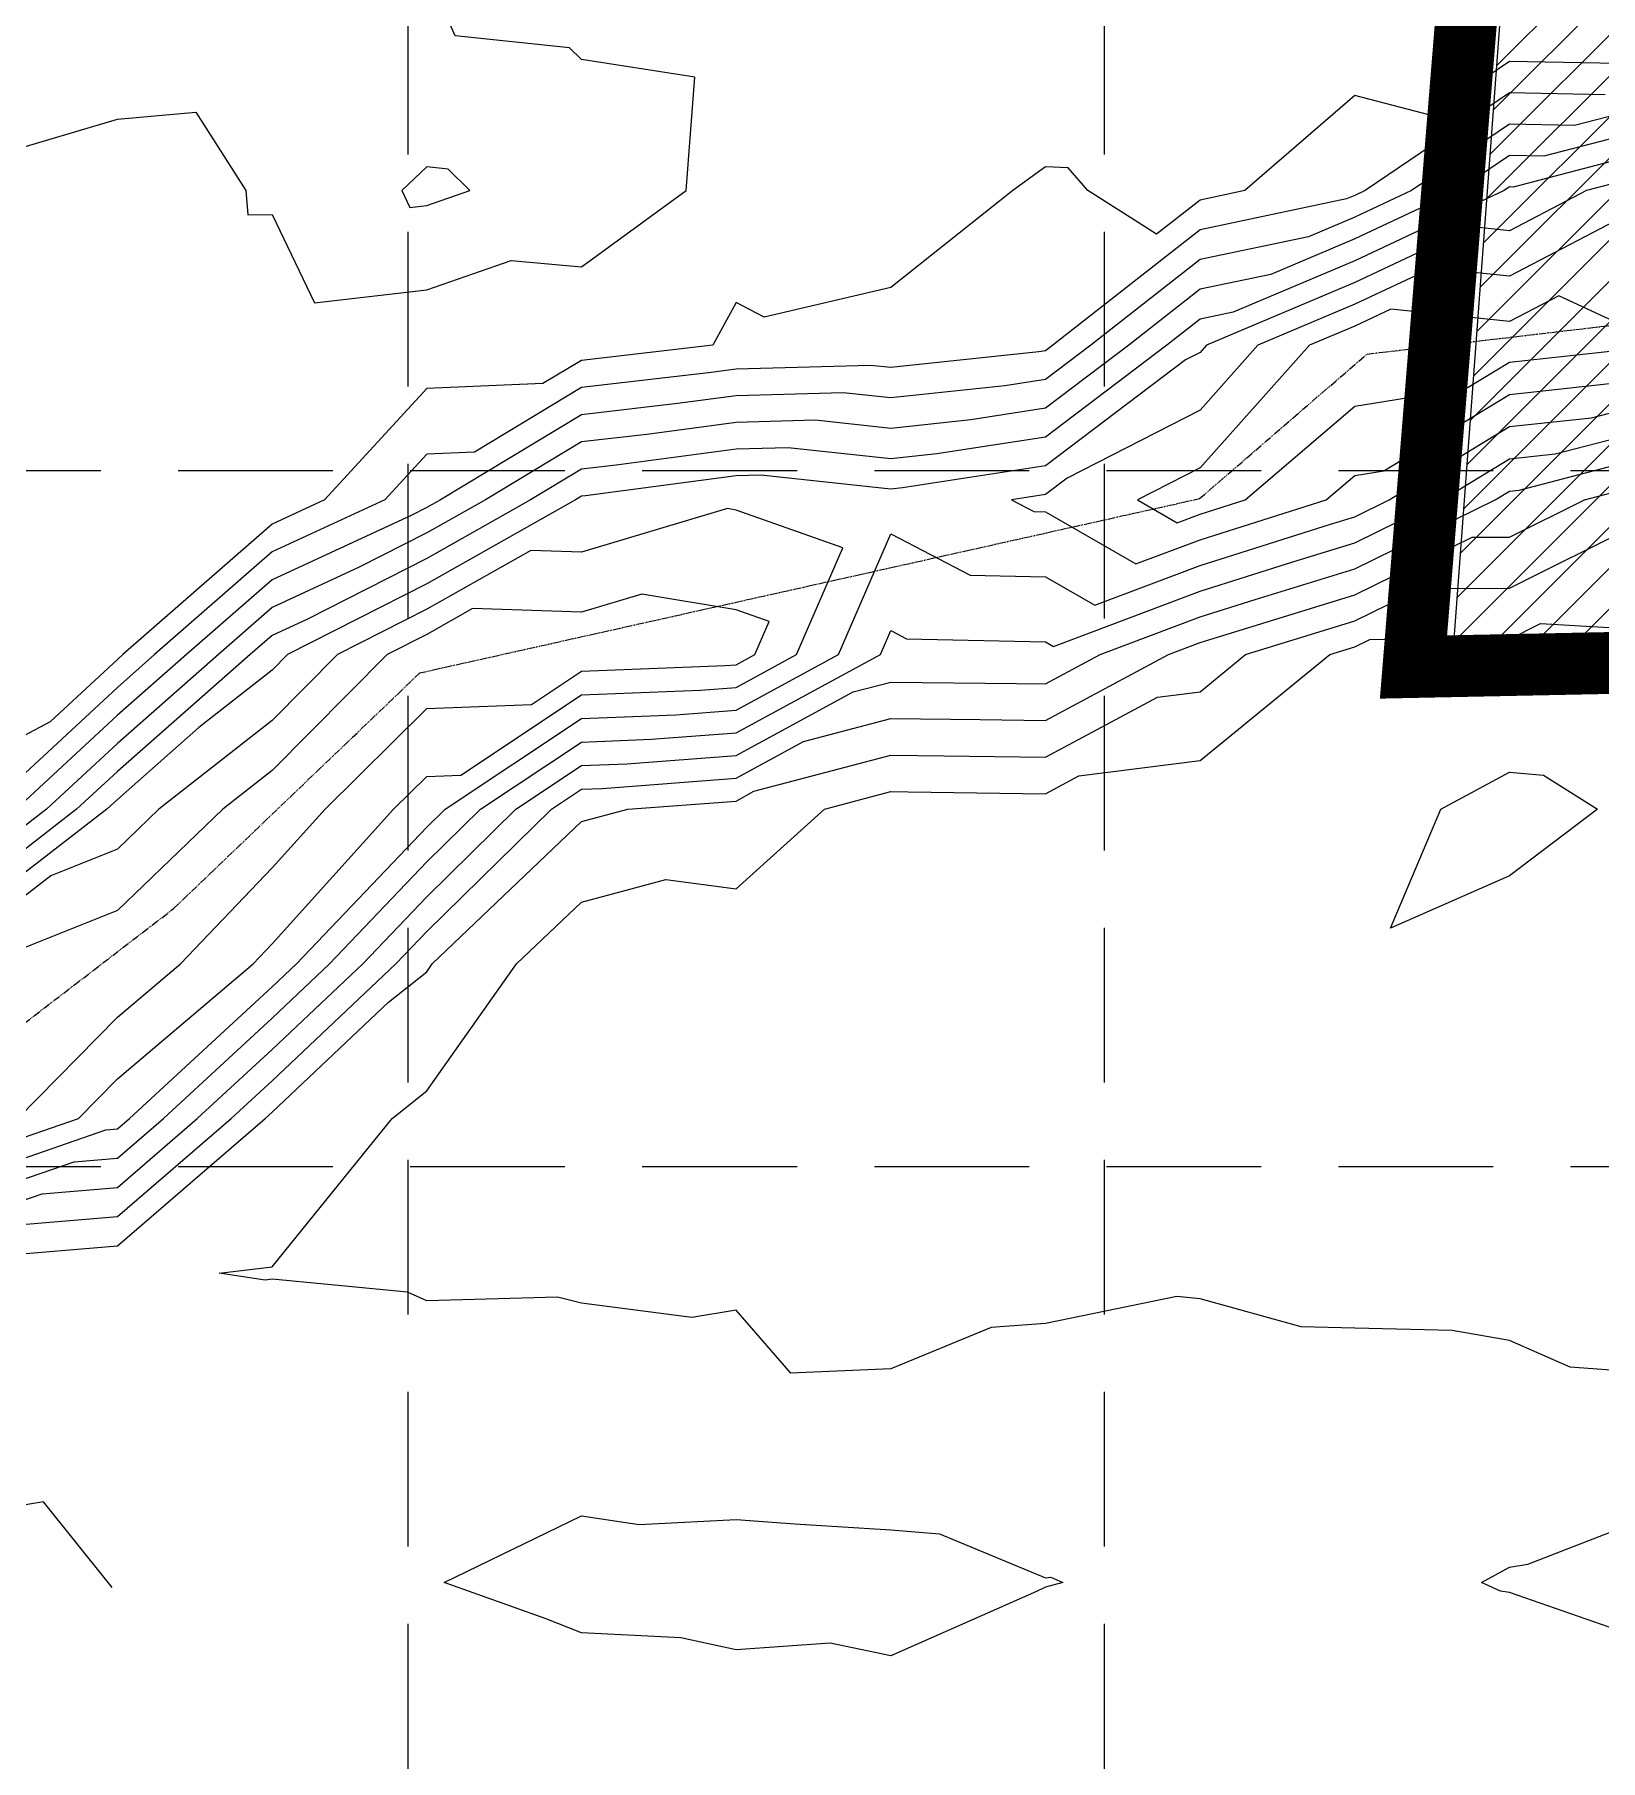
# Model space of a CAD drawing. Header units: inches. Extents: x 2468858 to 2474627, y 7110391 to 7114000.
# Drawn here: x 2469444.3 to 2469646.8, y 7111218.4 to 7111441.6 of the extents above; entities that cross this region are included whole.
import ezdxf

# ---------------------------------------------------------------- set-up
doc = ezdxf.new("R2010")
doc.units = ezdxf.units.IN
doc.header["$MEASUREMENT"] = 0
doc.linetypes.add('FL1', pattern=[1.2, 0.9, -0.075, 0, -0.075, 0, -0.075, 0, -0.075])
doc.linetypes.add('HIDDEN', pattern=[0.375, 0.25, -0.125])
for name, color, linetype in [('contours', 35, 'Continuous'), ('CREEK_FL', 250, 'FL1'), ('GRID', 254, 'HIDDEN'), ('LIMITS OF DISTUBANCE', 1, 'HIDDEN'), ('SODDED LOT', 2, 'Continuous')]:
    doc.layers.add(name, color=color, linetype=linetype)

msp = doc.modelspace()

# ---------------------------------------------------------------- hatches: boundary and pattern name
at = {"layer": 'SODDED LOT'}
h = msp.add_hatch(dxfattribs=at)
h.set_pattern_fill('ANSI31', color=256, scale=30, style=0)
h.set_pattern_definition([(45, (0, 0), (-2.6516504294, 2.6516504294), [])])
h.paths.add_polyline_path([(2473645.39, 7113690.66), (2473644.98, 7113704.58), (2473380.05, 7113706.22), (2473375.55, 7113692.3), (2473381.69, 7113694.76), (2473634.33, 7113693.94)])
h.paths.add_polyline_path([(2473661.81, 7113026.94), (2473687.47, 7113025.61), (2473728.46, 7113019.28), (2473771.12, 7113012.61), (2473800.78, 7113000.62), (2473816.11, 7112991.96), (2473817.62, 7112992.3), (2473826.58, 7112958.99), (2473778.33, 7112869.43), (2473754.23, 7112818.27), (2473704.86, 7112707.31), (2473675.95, 7112628.52), (2473649.37, 7112551.6), (2473609.35, 7112401.13), (2473621.99, 7112397.24), (2473660.24, 7112541.42), (2473686.99, 7112623.57), (2473721.05, 7112713.98), (2473756.54, 7112795.8), (2473776.21, 7112842.14), (2473803.69, 7112892.8), (2473821.26, 7112931.75), (2473838.19, 7112953.92), (2473843.82, 7112970.36), (2473841.57, 7112984.99), (2473834.36, 7112995.8), (2473821.75, 7113003.46), (2473803.51, 7113011.56), (2473780.76, 7113020.12), (2473754.18, 7113027.78), (2473717.91, 7113032.73), (2473683.75, 7113037.76), (2473675.22, 7113037.54), (2473668.46, 7113034.66), (2473663.02, 7113029.01)])
h.paths.add_polyline_path([(2473971.46, 7113199.84), (2473953.3, 7113211.94), (2473941.19, 7113192.09), (2473861.1, 7113065.57), (2473810.53, 7113087.5), (2473761.17, 7113101.51), (2473720.96, 7113106.99), (2473697.2, 7113110.44), (2473674.12, 7113113.74), (2473679.51, 7113105.34), (2473686.71, 7113099.95), (2473703.5, 7113097.55), (2473742.47, 7113092.16), (2473787.44, 7113083.17), (2473826.42, 7113069.98), (2473851, 7113058.59), (2473862.39, 7113053.19), (2473874.39, 7113053.49), (2473885.78, 7113058.29), (2473895.97, 7113069.68), (2473937.95, 7113137.71), (2473969.87, 7113198.61)])
h.paths.add_polyline_path([(2474189.42, 7113705.55), (2474212.71, 7113695.29), (2474173.05, 7113585.51), (2474125.46, 7113471.59), (2474078.44, 7113374.03), (2473995.24, 7113231.38), (2473980.72, 7113211.84), (2473961.73, 7113224.12), (2474019.25, 7113316.23), (2474060.01, 7113393.26), (2474123.11, 7113525), (2474155.5, 7113608.17)])
h.paths.add_polyline_path([(2472149.87, 7113580.61), (2472139.15, 7113587.25), (2472148.34, 7113599.5), (2472129.96, 7113617.37), (2472301.04, 7113620.95), (2472421.05, 7113670.47), (2472435.86, 7113657.7), (2472418.5, 7113656.68), (2472386.32, 7113644.43), (2472349.55, 7113630.65), (2472301.04, 7113613.8), (2472253.54, 7113608.18), (2472206.05, 7113607.67), (2472182.05, 7113606.65), (2472168.77, 7113602.57), (2472156, 7113590.31)])
h.paths.add_polyline_path([(2472770.94, 7113693.31), (2472783.83, 7113696.4), (2473029.19, 7113695.37), (2473046.2, 7113689.7), (2473045.68, 7113705.68), (2472771.46, 7113707.22)])
h.paths.add_polyline_path([(2472613.26, 7113048.11), (2472742.65, 7113047.89), (2472742.87, 7112984.1), (2472740.21, 7112975.02), (2472732.24, 7112966.82), (2472722.71, 7112964.61), (2472628.32, 7112964.83), (2472620.35, 7112967.71), (2472615.69, 7112974.13), (2472614.14, 7112982.33), (2472613.26, 7112995.17)])
h.paths.add_polyline_path([(2471336.5, 7111475.41), (2471335.53, 7111275.42), (2470491.66, 7111254.32), (2470479.59, 7111328.94), (2470466.02, 7111461.6), (2470553.43, 7111470.9), (2470638.4, 7111473.12)])
h.paths.add_polyline_path([(2473446.67, 7112356.48), (2473471.9, 7112308.47), (2473532.94, 7112257.21), (2473501.2, 7112186.43), (2473329.47, 7112103.43), (2473116.22, 7112035.9), (2473103.2, 7112106.69), (2473072.63, 7112126.65), (2472815.11, 7111934.94), (2472802.33, 7111780.66), (2472622.31, 7111675.22), (2472617.64, 7111803.67), (2472501.02, 7111721.1), (2472320.82, 7111594.38), (2472182.92, 7111519.02), (2472068.92, 7111484.1), (2471932.85, 7111463.88), (2471923.66, 7111337.05), (2471693.82, 7111327.86), (2471696.08, 7111477.57), (2471836.92, 7111477.57), (2471858.78, 7111468.52), (2471876.58, 7111467.89), (2471898.13, 7111477.88), (2471906.24, 7111490.37), (2471909.37, 7111504.1), (2471908.12, 7111517.84), (2471903.75, 7111528.77), (2471899.69, 7111538.75), (2471899.78, 7111997.71), (2471902.82, 7112006.8), (2471908.61, 7112013.14), (2471915.23, 7112016.45), (2471926.26, 7112016.45), (2472502.65, 7112016.18), (2472510.04, 7112014.97), (2472516.23, 7112010.27), (2472519.86, 7112006.24), (2472597.23, 7111900.26), (2472601.63, 7111894), (2472601.97, 7111890.79), (2472601.97, 7111885.88), (2472602.14, 7111880.64), (2472603.49, 7111873.53), (2472605.53, 7111864.06), (2472610.94, 7111855.26), (2472618.72, 7111847.65), (2472625.66, 7111842.74), (2472634.12, 7111839.53), (2472648.17, 7111837.16), (2472661.03, 7111839.36), (2472670.85, 7111843.93), (2472681.25, 7111852.18), (2472689.32, 7111863.68), (2472693.24, 7111876.13), (2472698.54, 7111882.82), (2472979.47, 7112088.66), (2473047.7, 7112135.28), (2473102.11, 7112161.18), (2473168.62, 7112185.36), (2473235.48, 7112199.35), (2473286.97, 7112219.37), (2473338.95, 7112250.36), (2473378.05, 7112286.58), (2473406.65, 7112322.33), (2473434.97, 7112369.64)])
h.paths.add_polyline_path([(2469394.72, 7112321.68), (2469408.62, 7112317.35), (2469404.61, 7112306.55), (2469398.28, 7112300.53), (2469390.56, 7112297.13), (2469383.91, 7112297.75), (2469371.4, 7112301.14), (2469261.63, 7112337.75), (2469252.63, 7112344.02), (2469246.91, 7112352.88), (2469243.9, 7112361.06), (2469244.31, 7112369.38), (2469247.04, 7112379.88), (2469254.13, 7112392.28), (2469258.63, 7112404.82), (2469259.86, 7112413.96), (2469268.32, 7112441.06), (2469285.1, 7112497.6), (2469297.51, 7112549.94), (2469306.04, 7112604.22), (2469344.05, 7112603.83), (2469331.64, 7112539.47), (2469306.04, 7112437.89), (2469285.48, 7112378.57), (2469297.12, 7112353.37)])
h.paths.add_polyline_path([(2469215.25, 7111699.11), (2469133.16, 7111698.8), (2469133.12, 7111837.42), (2469136.78, 7111854.07), (2469131.5, 7111869.1), (2469132.54, 7111935.15), (2469148.79, 7112051.43), (2469175.43, 7112146.92), (2469214.08, 7112259.79), (2469218.22, 7112266.73), (2469223.73, 7112271.92), (2469228.76, 7112275.22), (2469234.9, 7112277.11), (2469242.61, 7112277.42), (2469249.21, 7112276.01), (2469256.45, 7112274.12), (2469362.5, 7112239.2), (2469368.95, 7112235.11), (2469372.09, 7112231.49), (2469374.61, 7112225.05), (2469375.55, 7112217.02), (2469372.57, 7112206.8), (2469260.7, 7112244.71), (2469237.57, 7112231.81), (2469223.88, 7112159.46), (2469213.8, 7112077.45), (2469211.79, 7111997.38), (2469212.59, 7111919.31)])
edge = h.paths.add_edge_path()
edge.add_line((2469946.69, 7111538.54), (2469944.94, 7111523.5))
edge.add_line((2469944.94, 7111523.5), (2469929.5, 7111368.54))
edge.add_line((2469929.5, 7111368.54), (2469627.82, 7111363.41))
edge.add_line((2469627.82, 7111363.41), (2469640.14, 7111528.56))
edge.add_line((2469640.14, 7111528.56), (2469611.1, 7111528.96))
edge.add_line((2469611.1, 7111528.96), (2469563.64, 7111542.06))
edge.add_line((2469563.64, 7111542.06), (2469395.72, 7111608.85))
edge.add_line((2469395.72, 7111608.85), (2469312.31, 7111524.84))
edge.add_line((2469312.31, 7111524.84), (2469259.94, 7111580.22))
edge.add_line((2469259.94, 7111580.22), (2469329.02, 7111646.45))
edge.add_line((2469329.02, 7111646.45), (2469327.64, 7111656.69))
edge.add_line((2469327.64, 7111656.69), (2469327.34, 7111668.01))
edge.add_line((2469327.34, 7111668.01), (2469328.7, 7111676.32))
edge.add_line((2469328.7, 7111676.32), (2469331.57, 7111684.93))
edge.add_line((2469331.57, 7111684.93), (2469335.65, 7111692.02))
edge.add_line((2469335.65, 7111692.02), (2469336.86, 7111699.72))
edge.add_line((2469336.86, 7111699.72), (2469350.6, 7111699.88))
edge.add_line((2469350.6, 7111699.88), (2469349.09, 7111695.19))
edge.add_line((2469349.09, 7111695.19), (2469344.26, 7111688.25))
edge.add_line((2469344.26, 7111688.25), (2469339.88, 7111679.79))
edge.add_arc((2469382.62, 7111662.98), 45.93, 158.5343, 290.6104)
edge.add_arc((2469402.89, 7111601.9), 18.55, 61.3608, 102.7575, ccw=False)
edge.add_line((2469411.78, 7111618.18), (2469554, 7111560.87))
edge.add_line((2469554, 7111560.87), (2469580.43, 7111552.5))
edge.add_line((2469580.43, 7111552.5), (2469597.93, 7111547.75))
edge.add_line((2469597.93, 7111547.75), (2469618.84, 7111543.76))
edge.add_line((2469618.84, 7111543.76), (2469652.78, 7111539.88))
edge.add_line((2469652.78, 7111539.88), (2469703, 7111539.88))
edge.add_line((2469703, 7111539.88), (2469903.74, 7111540.59))
edge.add_line((2469903.74, 7111540.59), (2469929.65, 7111539.77))
edge.add_line((2469929.65, 7111539.77), (2469946.69, 7111538.54))

# ---------------------------------------------------------------- linework, layer by layer
at = {"layer": 'contours', "color": 35}
for p, q in [((2469498.68, 7111441.42, 572), (2469497.55, 7111443.99, 572)), ((2469513.44, 7111439.88, 572), (2469498.68, 7111441.42, 572)), ((2469514.99, 7111438.36, 572), (2469513.44, 7111439.88, 572)), ((2469529.66, 7111436.09, 572), (2469514.99, 7111438.36, 572)), ((2469528.52, 7111421.42, 572), (2469529.66, 7111436.09, 572)), ((2469634.99, 7111438.12, 572), (2469624.75, 7111431.19, 572)), ((2469651.35, 7111437.79, 572), (2469634.99, 7111438.12, 572)), ((2469634.99, 7111434.06, 571), (2469616.33, 7111421.42, 571)), ((2469647.38, 7111433.81, 571), (2469634.99, 7111434.06, 571)), ((2469614.99, 7111433.72, 572), (2469600.79, 7111421.42, 572)), ((2469624.75, 7111431.19, 572), (2469614.99, 7111433.72, 572)), ((2469654.99, 7111432.86, 570), (2469643.4, 7111429.83, 570)), ((2469439.7, 7111426.13, 572), (2469454.99, 7111430.65, 572)), ((2469454.99, 7111430.65, 572), (2469465.12, 7111431.55, 572)), ((2469465.12, 7111431.55, 572), (2469471.62, 7111421.42, 572)), ((2469634.99, 7111430, 570), (2469622.32, 7111421.42, 570)), ((2469643.4, 7111429.83, 570), (2469634.99, 7111430, 570)), ((2469654.99, 7111429.92, 569), (2469639.42, 7111425.86, 569)), ((2469634.99, 7111425.95, 569), (2469628.31, 7111421.42, 569)), ((2469639.42, 7111425.86, 569), (2469634.99, 7111425.95, 569)), ((2469654.99, 7111426.99, 568), (2469635.45, 7111421.88, 568)), ((2469494.99, 7111424.47, 571), (2469491.78, 7111421.42, 571)), ((2469497.75, 7111424.18, 571), (2469494.99, 7111424.47, 571)), ((2469500.56, 7111421.42, 571), (2469497.75, 7111424.18, 571)), ((2469574.99, 7111424.5, 572), (2469570.77, 7111421.42, 572)), ((2469577.94, 7111424.37, 572), (2469574.99, 7111424.5, 572)), ((2469580.46, 7111421.42, 572), (2469577.94, 7111424.37, 572)), ((2469654.99, 7111424.05, 567), (2469644.94, 7111421.42, 567)), ((2469471.62, 7111421.42, 572), (2469471.86, 7111418.3, 572)), ((2469491.78, 7111421.42, 571), (2469492.82, 7111419.25, 571)), ((2469494.99, 7111419.51, 571), (2469500.56, 7111421.42, 571)), ((2469514.99, 7111411.56, 572), (2469528.52, 7111421.42, 572)), ((2469570.77, 7111421.42, 572), (2469554.99, 7111408.9, 572)), ((2469589.35, 7111415.79, 572), (2469580.46, 7111421.42, 572)), ((2469600.79, 7111421.42, 572), (2469594.99, 7111420.2, 572)), ((2469614.99, 7111420.79, 571), (2469613.9, 7111420.33, 571)), ((2469622.32, 7111421.42, 570), (2469614.99, 7111417.98, 570)), ((2469634.3, 7111421.42, 568), (2469614.99, 7111412.34, 568)), ((2469628.31, 7111421.42, 569), (2469614.99, 7111415.16, 569)), ((2469616.33, 7111421.42, 571), (2469614.99, 7111420.79, 571)), ((2469634.99, 7111421.89, 568), (2469634.3, 7111421.42, 568)), ((2469635.45, 7111421.88, 568), (2469634.99, 7111421.89, 568)), ((2469644.94, 7111421.42, 567), (2469634.99, 7111416.22, 567)), ((2469471.86, 7111418.3, 572), (2469474.99, 7111418.32, 572)), ((2469474.99, 7111418.32, 572), (2469480.47, 7111406.91, 572)), ((2469492.82, 7111419.25, 571), (2469494.99, 7111419.51, 571)), ((2469594.99, 7111420.2, 572), (2469589.35, 7111415.79, 572)), ((2469613.9, 7111420.33, 571), (2469594.99, 7111416.35, 571)), ((2469653.68, 7111420.12, 566), (2469634.99, 7111410.35, 566)), ((2469594.99, 7111416.35, 571), (2469575.93, 7111401.42, 571)), ((2469614.99, 7111417.98, 570), (2469609.02, 7111415.45, 570)), ((2469630.28, 7111416.72, 567), (2469614.99, 7111409.53, 567)), ((2469634.99, 7111416.22, 567), (2469630.28, 7111416.72, 567)), ((2469609.02, 7111415.45, 570), (2469594.99, 7111412.5, 570)), ((2469614.99, 7111415.16, 569), (2469604.14, 7111410.58, 569)), ((2469494.99, 7111408.6, 572), (2469505.93, 7111412.36, 572)), ((2469505.93, 7111412.36, 572), (2469514.99, 7111411.56, 572)), ((2469594.99, 7111412.5, 570), (2469580.85, 7111401.42, 570)), ((2469614.99, 7111412.34, 568), (2469599.26, 7111405.7, 568)), ((2469604.14, 7111410.58, 569), (2469594.99, 7111408.65, 569)), ((2469614.99, 7111409.53, 567), (2469595.81, 7111401.42, 567)), ((2469624.97, 7111411.4, 566), (2469614.99, 7111406.71, 566)), ((2469634.99, 7111410.35, 566), (2469624.97, 7111411.4, 566)), ((2469480.47, 7111406.91, 572), (2469494.99, 7111408.6, 572)), ((2469554.99, 7111408.9, 572), (2469538.62, 7111405.06, 572)), ((2469594.99, 7111408.65, 569), (2469585.76, 7111401.42, 569)), ((2469641.38, 7111407.82, 565), (2469634.99, 7111404.48, 565)), ((2469654.99, 7111401.47, 565), (2469641.38, 7111407.82, 565)), ((2469534.99, 7111406.95, 572), (2469531.97, 7111401.42, 572)), ((2469538.62, 7111405.06, 572), (2469534.99, 7111406.95, 572)), ((2469594.99, 7111404.8, 568), (2469590.68, 7111401.42, 568)), ((2469599.26, 7111405.7, 568), (2469594.99, 7111404.8, 568)), ((2469614.99, 7111406.71, 566), (2469602.47, 7111401.42, 566)), ((2469619.66, 7111406.09, 565), (2469614.99, 7111403.9, 565)), ((2469634.99, 7111404.48, 565), (2469619.66, 7111406.09, 565)), ((2469614.99, 7111403.9, 565), (2469609.14, 7111401.42, 565)), ((2469531.97, 7111401.42, 572), (2469514.99, 7111399.45, 572)), ((2469574.15, 7111400.58, 571), (2469554.99, 7111398.54, 571)), ((2469574.99, 7111400.71, 571), (2469574.15, 7111400.58, 571)), ((2469580.85, 7111401.42, 570), (2469574.99, 7111396.99, 570)), ((2469590.68, 7111401.42, 568), (2469574.99, 7111389.55, 568)), ((2469585.76, 7111401.42, 569), (2469574.99, 7111393.27, 569)), ((2469575.93, 7111401.42, 571), (2469574.99, 7111400.71, 571)), ((2469594.99, 7111400.5, 567), (2469593.1, 7111399.53, 567)), ((2469609.14, 7111401.42, 565), (2469594.99, 7111385.56, 565)), ((2469602.47, 7111401.42, 566), (2469594.99, 7111393.03, 566)), ((2469595.81, 7111401.42, 567), (2469594.99, 7111400.5, 567)), ((2469634.99, 7111399.25, 565), (2469654.98, 7111401.41, 565)), ((2469514.99, 7111399.45, 572), (2469510.02, 7111396.46, 572)), ((2469534.99, 7111398.32, 571), (2469531.41, 7111397.84, 571)), ((2469552.39, 7111398.82, 571), (2469534.99, 7111398.32, 571)), ((2469554.99, 7111398.54, 571), (2469552.39, 7111398.82, 571)), ((2469593.1, 7111399.53, 567), (2469574.99, 7111385.82, 567)), ((2469629.43, 7111395.86, 565), (2469634.99, 7111399.25, 565)), ((2469510.02, 7111396.46, 572), (2469494.99, 7111395.84, 572)), ((2469514.99, 7111395.94, 571), (2469501.16, 7111387.59, 571)), ((2469531.41, 7111397.84, 571), (2469514.99, 7111395.94, 571)), ((2469569.74, 7111396.18, 570), (2469554.99, 7111394.6, 570)), ((2469574.99, 7111396.99, 570), (2469569.74, 7111396.18, 570)), ((2469634.99, 7111395.07, 566), (2469650.29, 7111396.73, 566)), ((2469494.99, 7111395.84, 572), (2469481.77, 7111381.42, 572)), ((2469527.43, 7111393.87, 570), (2469514.99, 7111392.42, 570)), ((2469534.99, 7111394.87, 570), (2469527.43, 7111393.87, 570)), ((2469548.83, 7111395.27, 570), (2469534.99, 7111394.87, 570)), ((2469554.99, 7111394.6, 570), (2469548.83, 7111395.27, 570)), ((2469614.99, 7111393.54, 565), (2469629.43, 7111395.86, 565)), ((2469618.74, 7111385.17, 566), (2469634.99, 7111395.07, 566)), ((2469645.61, 7111392.04, 567), (2469654.99, 7111394.5, 567)), ((2469514.99, 7111392.42, 570), (2469496.76, 7111381.42, 570)), ((2469534.99, 7111391.42, 569), (2469523.46, 7111389.89, 569)), ((2469545.28, 7111391.72, 569), (2469534.99, 7111391.42, 569)), ((2469554.99, 7111390.67, 569), (2469545.28, 7111391.72, 569)), ((2469565.34, 7111391.77, 569), (2469554.99, 7111390.67, 569)), ((2469574.99, 7111393.27, 569), (2469565.34, 7111391.77, 569)), ((2469594.99, 7111393.03, 566), (2469577.78, 7111384.22, 566)), ((2469600.8, 7111381.42, 565), (2469614.99, 7111393.54, 565)), ((2469634.99, 7111390.89, 567), (2469645.61, 7111392.04, 567)), ((2469523.46, 7111389.89, 569), (2469514.99, 7111388.91, 569)), ((2469574.99, 7111389.55, 568), (2469560.93, 7111387.37, 568)), ((2469619.44, 7111381.42, 567), (2469634.99, 7111390.89, 567)), ((2469640.92, 7111387.36, 568), (2469654.99, 7111391.04, 568)), ((2469494.99, 7111387.34, 571), (2469489.57, 7111381.42, 571)), ((2469501.16, 7111387.59, 571), (2469494.99, 7111387.34, 571)), ((2469514.99, 7111388.91, 569), (2469502.58, 7111381.42, 569)), ((2469534.99, 7111387.97, 568), (2469519.48, 7111385.92, 568)), ((2469541.73, 7111388.16, 568), (2469534.99, 7111387.97, 568)), ((2469554.99, 7111386.73, 568), (2469541.73, 7111388.16, 568)), ((2469560.93, 7111387.37, 568), (2469554.99, 7111386.73, 568)), ((2469634.99, 7111386.72, 568), (2469640.92, 7111387.36, 568)), ((2469636.24, 7111382.67, 569), (2469654.99, 7111387.58, 569)), ((2469514.99, 7111385.39, 568), (2469508.41, 7111381.42, 568)), ((2469519.48, 7111385.92, 568), (2469514.99, 7111385.39, 568)), ((2469574.99, 7111385.82, 567), (2469556.53, 7111382.96, 567)), ((2469594.99, 7111385.56, 565), (2469586.91, 7111381.42, 565)), ((2469614.99, 7111384.57, 566), (2469618.74, 7111385.17, 566)), ((2469626.3, 7111381.42, 568), (2469634.99, 7111386.72, 568)), ((2469534.99, 7111384.52, 567), (2469515.51, 7111381.94, 567)), ((2469538.18, 7111384.61, 567), (2469534.99, 7111384.52, 567)), ((2469554.99, 7111382.8, 567), (2469538.18, 7111384.61, 567)), ((2469556.53, 7111382.96, 567), (2469554.99, 7111382.8, 567)), ((2469577.78, 7111384.22, 566), (2469574.99, 7111382.1, 566)), ((2469611.31, 7111381.42, 566), (2469614.99, 7111384.57, 566)), ((2469633.16, 7111381.42, 569), (2469634.99, 7111382.54, 569)), ((2469634.99, 7111382.54, 569), (2469636.24, 7111382.67, 569)), ((2469644.68, 7111381.42, 570), (2469654.99, 7111384.12, 570)), ((2469481.77, 7111381.42, 572), (2469474.99, 7111378.29, 572)), ((2469489.57, 7111381.42, 571), (2469474.99, 7111374.69, 571)), ((2469494.99, 7111380.43, 570), (2469492.96, 7111379.39, 570)), ((2469496.76, 7111381.42, 570), (2469494.99, 7111380.43, 570)), ((2469508.41, 7111381.42, 568), (2469494.99, 7111373.86, 568)), ((2469502.58, 7111381.42, 569), (2469494.99, 7111377.14, 569)), ((2469514.23, 7111381.42, 567), (2469494.99, 7111370.58, 567)), ((2469514.99, 7111381.88, 567), (2469514.23, 7111381.42, 567)), ((2469515.51, 7111381.94, 567), (2469514.99, 7111381.88, 567)), ((2469533.87, 7111380.3, 566), (2469514.99, 7111374.68, 566)), ((2469534.99, 7111380.11, 566), (2469533.87, 7111380.3, 566)), ((2469574.99, 7111382.1, 566), (2469570.6, 7111381.42, 566)), ((2469570.6, 7111381.42, 566), (2469573.49, 7111379.92, 566)), ((2469586.91, 7111381.42, 565), (2469592.04, 7111378.47, 565)), ((2469594.99, 7111379.58, 565), (2469600.8, 7111381.42, 565)), ((2469594.99, 7111376.26, 566), (2469611.31, 7111381.42, 566)), ((2469614.99, 7111375.87, 568), (2469626.3, 7111381.42, 568)), ((2469614.99, 7111372.51, 569), (2469633.16, 7111381.42, 569)), ((2469614.99, 7111379.24, 567), (2469619.44, 7111381.42, 567)), ((2469634.99, 7111376.6, 570), (2469644.68, 7111381.42, 570)), ((2469474.99, 7111378.29, 572), (2469455.7, 7111361.42, 572)), ((2469492.96, 7111379.39, 570), (2469474.99, 7111371.09, 570)), ((2469548.79, 7111375.23, 566), (2469534.99, 7111380.11, 566)), ((2469573.49, 7111379.92, 566), (2469574.99, 7111379.89, 566)), ((2469574.99, 7111379.89, 566), (2469586.7, 7111373.14, 566)), ((2469592.04, 7111378.47, 565), (2469594.99, 7111379.58, 565)), ((2469594.99, 7111372.93, 567), (2469611.83, 7111378.26, 567)), ((2469611.83, 7111378.26, 567), (2469614.99, 7111379.24, 567)), ((2469634.99, 7111370.01, 571), (2469652.11, 7111378.54, 571)), ((2469494.99, 7111377.14, 569), (2469486.27, 7111372.7, 569)), ((2469548.24, 7111361.42, 567), (2469554.99, 7111377.04, 567)), ((2469554.99, 7111377.04, 567), (2469565.26, 7111371.69, 567)), ((2469586.7, 7111373.14, 566), (2469594.99, 7111376.26, 566)), ((2469606.97, 7111373.4, 568), (2469614.99, 7111375.87, 568)), ((2469614.99, 7111369.14, 570), (2469630.15, 7111376.58, 570)), ((2469630.15, 7111376.58, 570), (2469634.99, 7111376.6, 570)), ((2469474.99, 7111374.69, 571), (2469459.81, 7111361.42, 571)), ((2469494.99, 7111373.86, 568), (2469479.58, 7111366.01, 568)), ((2469508.45, 7111374.88, 566), (2469494.99, 7111367.3, 566)), ((2469514.99, 7111374.68, 566), (2469508.45, 7111374.88, 566)), ((2469542.82, 7111361.42, 566), (2469548.79, 7111375.23, 566)), ((2469486.27, 7111372.7, 569), (2469474.99, 7111367.49, 569)), ((2469565.26, 7111371.69, 567), (2469574.99, 7111371.48, 567)), ((2469574.99, 7111371.48, 567), (2469581.37, 7111367.8, 567)), ((2469581.37, 7111367.8, 567), (2469594.99, 7111372.93, 567)), ((2469594.99, 7111369.61, 568), (2469606.97, 7111373.4, 568)), ((2469602.1, 7111368.53, 569), (2469614.99, 7111372.51, 569)), ((2469474.99, 7111371.09, 570), (2469463.93, 7111361.42, 570)), ((2469494.99, 7111370.58, 567), (2469477.01, 7111361.42, 567)), ((2469522.82, 7111369.25, 565), (2469514.99, 7111366.92, 565)), ((2469534.99, 7111367.2, 565), (2469522.82, 7111369.25, 565)), ((2469576.04, 7111362.47, 568), (2469594.99, 7111369.61, 568)), ((2469597.24, 7111363.67, 570), (2469614.99, 7111369.14, 570)), ((2469614.99, 7111365.78, 571), (2469623.54, 7111369.97, 571)), ((2469623.54, 7111369.97, 571), (2469634.99, 7111370.01, 571)), ((2469474.99, 7111367.49, 569), (2469468.05, 7111361.42, 569)), ((2469494.99, 7111367.3, 566), (2469483.45, 7111361.42, 566)), ((2469500.93, 7111367.37, 565), (2469494.99, 7111364.02, 565)), ((2469514.99, 7111366.92, 565), (2469500.93, 7111367.37, 565)), ((2469539.26, 7111365.69, 565), (2469534.99, 7111367.2, 565)), ((2469594.99, 7111366.28, 569), (2469602.1, 7111368.53, 569)), ((2469479.58, 7111366.01, 568), (2469474.99, 7111363.89, 568)), ((2469537.41, 7111361.42, 565), (2469539.26, 7111365.69, 565)), ((2469582.08, 7111361.42, 569), (2469594.99, 7111366.28, 569)), ((2469600.86, 7111361.42, 571), (2469614.99, 7111365.78, 571)), ((2469634.99, 7111363.43, 572), (2469638.99, 7111365.42, 572)), ((2469638.99, 7111365.42, 572), (2469654.99, 7111364.52, 572)), ((2469474.99, 7111363.89, 568), (2469472.16, 7111361.42, 568)), ((2469494.99, 7111364.02, 565), (2469489.89, 7111361.42, 565)), ((2469553.65, 7111361.42, 568), (2469554.99, 7111364.52, 568)), ((2469554.99, 7111364.52, 568), (2469557.03, 7111363.46, 568)), ((2469557.03, 7111363.46, 568), (2469574.99, 7111363.07, 568)), ((2469574.99, 7111363.07, 568), (2469576.04, 7111362.47, 568)), ((2469590.91, 7111361.42, 570), (2469594.99, 7111362.96, 570)), ((2469594.99, 7111362.96, 570), (2469597.24, 7111363.67, 570)), ((2469611.78, 7111361.42, 572), (2469614.99, 7111362.41, 572)), ((2469614.99, 7111362.41, 572), (2469616.93, 7111363.36, 572)), ((2469616.93, 7111363.36, 572), (2469634.99, 7111363.43, 572)), ((2469454.99, 7111360.8, 572), (2469446.29, 7111352.72, 572)), ((2469463.93, 7111361.42, 570), (2469454.99, 7111353.56, 570)), ((2469455.7, 7111361.42, 572), (2469454.99, 7111360.8, 572)), ((2469472.16, 7111361.42, 568), (2469454.99, 7111346.31, 568)), ((2469468.05, 7111361.42, 569), (2469454.99, 7111349.93, 569)), ((2469459.81, 7111361.42, 571), (2469454.99, 7111357.18, 571)), ((2469489.89, 7111361.42, 565), (2469474.99, 7111346.43, 565)), ((2469477.01, 7111361.42, 567), (2469474.99, 7111359.39, 567)), ((2469483.45, 7111361.42, 566), (2469474.99, 7111352.91, 566)), ((2469534.99, 7111360.11, 565), (2469537.41, 7111361.42, 565)), ((2469534.99, 7111351.29, 568), (2469553.65, 7111361.42, 568)), ((2469534.99, 7111354.23, 567), (2469548.24, 7111361.42, 567)), ((2469534.99, 7111357.17, 566), (2469542.82, 7111361.42, 566)), ((2469574.99, 7111352.89, 570), (2469590.91, 7111361.42, 570)), ((2469574.99, 7111357.62, 569), (2469582.08, 7111361.42, 569)), ((2469594.99, 7111347.7, 572), (2469611.78, 7111361.42, 572)), ((2469594.99, 7111356.62, 571), (2469600.86, 7111361.42, 571)), ((2469474.99, 7111359.39, 567), (2469465.54, 7111351.97, 567)), ((2469508.52, 7111354.95, 565), (2469514.99, 7111359.26, 565)), ((2469514.99, 7111359.26, 565), (2469533.57, 7111360, 565)), ((2469533.57, 7111360, 565), (2469534.99, 7111360.11, 565)), ((2469454.99, 7111357.18, 571), (2469438.02, 7111341.42, 571)), ((2469499.39, 7111345.82, 566), (2469514.99, 7111356.21, 566)), ((2469514.99, 7111356.21, 566), (2469530.39, 7111356.82, 566)), ((2469530.39, 7111356.82, 566), (2469534.99, 7111357.17, 566)), ((2469534.99, 7111348.36, 569), (2469550.15, 7111356.59, 569)), ((2469550.15, 7111356.59, 569), (2469554.99, 7111357.87, 569)), ((2469554.99, 7111357.87, 569), (2469571.24, 7111357.67, 569)), ((2469571.24, 7111357.67, 569), (2469574.99, 7111357.62, 569)), ((2469574.99, 7111348.15, 571), (2469589.5, 7111355.93, 571)), ((2469589.5, 7111355.93, 571), (2469594.99, 7111356.62, 571)), ((2469454.99, 7111353.56, 570), (2469441.92, 7111341.42, 570)), ((2469481.84, 7111341.42, 565), (2469494.99, 7111354.46, 565)), ((2469494.99, 7111354.46, 565), (2469508.52, 7111354.95, 565)), ((2469514.99, 7111353.16, 567), (2469527.21, 7111353.64, 567)), ((2469527.21, 7111353.64, 567), (2469534.99, 7111354.23, 567)), ((2469446.29, 7111352.72, 572), (2469434.99, 7111346.73, 572)), ((2469465.54, 7111351.97, 567), (2469454.99, 7111342.69, 567)), ((2469474.99, 7111352.91, 566), (2469460.36, 7111341.42, 566)), ((2469497.36, 7111341.42, 567), (2469514.99, 7111353.16, 567)), ((2469524.03, 7111350.47, 568), (2469534.99, 7111351.29, 568)), ((2469543.73, 7111350.16, 570), (2469554.99, 7111353.14, 570)), ((2469554.99, 7111353.14, 570), (2469566.57, 7111353, 570)), ((2469566.57, 7111353, 570), (2469574.99, 7111352.89, 570)), ((2469454.99, 7111349.93, 569), (2469445.82, 7111341.42, 569)), ((2469501.95, 7111341.42, 568), (2469514.99, 7111350.11, 568)), ((2469514.99, 7111350.11, 568), (2469524.03, 7111350.47, 568)), ((2469534.99, 7111345.42, 570), (2469543.73, 7111350.16, 570)), ((2469506.53, 7111341.42, 569), (2469514.99, 7111347.06, 569)), ((2469514.99, 7111347.06, 569), (2469520.86, 7111347.29, 569)), ((2469520.86, 7111347.29, 569), (2469534.99, 7111348.36, 569)), ((2469537.3, 7111343.74, 571), (2469554.99, 7111348.41, 571)), ((2469554.99, 7111348.41, 571), (2469561.9, 7111348.33, 571)), ((2469561.9, 7111348.33, 571), (2469574.99, 7111348.15, 571)), ((2469579.3, 7111345.73, 572), (2469594.99, 7111347.7, 572)), ((2469454.99, 7111346.31, 568), (2469449.72, 7111341.42, 568)), ((2469474.99, 7111346.43, 565), (2469468.61, 7111341.42, 565)), ((2469490.71, 7111341.42, 566), (2469494.99, 7111345.66, 566)), ((2469494.99, 7111345.66, 566), (2469499.39, 7111345.82, 566)), ((2469517.68, 7111344.11, 570), (2469534.99, 7111345.42, 570)), ((2469574.99, 7111343.42, 572), (2469579.3, 7111345.73, 572)), ((2469626.1, 7111341.42, 573), (2469634.99, 7111346.2, 573)), ((2469634.99, 7111346.2, 573), (2469639.37, 7111345.81, 573)), ((2469639.37, 7111345.81, 573), (2469646.39, 7111341.42, 573)), ((2469454.99, 7111342.69, 567), (2469453.62, 7111341.42, 567)), ((2469511.11, 7111341.42, 570), (2469514.99, 7111344, 570)), ((2469514.99, 7111344, 570), (2469517.68, 7111344.11, 570)), ((2469520.98, 7111341.42, 571), (2469534.99, 7111342.48, 571)), ((2469534.99, 7111342.48, 571), (2469537.3, 7111343.74, 571)), ((2469546.42, 7111341.42, 572), (2469554.99, 7111343.69, 572)), ((2469554.99, 7111343.69, 572), (2469557.23, 7111343.66, 572)), ((2469557.23, 7111343.66, 572), (2469574.99, 7111343.42, 572)), ((2469449.72, 7111341.42, 568), (2469434.99, 7111330.04, 568)), ((2469445.82, 7111341.42, 569), (2469434.99, 7111333.05, 569)), ((2469453.62, 7111341.42, 567), (2469434.99, 7111327.03, 567)), ((2469468.61, 7111341.42, 565), (2469454.99, 7111328.32, 565)), ((2469460.36, 7111341.42, 566), (2469454.99, 7111336.26, 566)), ((2469474.99, 7111333.83, 565), (2469481.84, 7111341.42, 565)), ((2469474.99, 7111323.99, 566), (2469490.71, 7111341.42, 566)), ((2469494.99, 7111325.62, 570), (2469511.11, 7111341.42, 570)), ((2469494.99, 7111334.6, 568), (2469501.95, 7111341.42, 568)), ((2469494.99, 7111330.11, 569), (2469506.53, 7111341.42, 569)), ((2469494.99, 7111339.1, 567), (2469497.36, 7111341.42, 567)), ((2469514.99, 7111339.82, 571), (2469520.98, 7111341.42, 571)), ((2469534.99, 7111331.13, 572), (2469546.42, 7111341.42, 572)), ((2469619.59, 7111326.03, 573), (2469626.1, 7111341.42, 573)), ((2469646.39, 7111341.42, 573), (2469634.99, 7111332.79, 573)), ((2469478.15, 7111321.42, 567), (2469494.99, 7111339.1, 567)), ((2469495.7, 7111321.42, 571), (2469514.99, 7111339.82, 571)), ((2469454.99, 7111336.26, 566), (2469446.38, 7111332.81, 566)), ((2469463.14, 7111321.42, 565), (2469474.99, 7111333.83, 565)), ((2469482.43, 7111321.42, 568), (2469494.99, 7111334.6, 568)), ((2469446.38, 7111332.81, 566), (2469434.99, 7111324.01, 566)), ((2469514.99, 7111329.4, 572), (2469525.89, 7111332.32, 572)), ((2469525.89, 7111332.32, 572), (2469534.99, 7111331.13, 572)), ((2469634.99, 7111332.79, 573), (2469619.59, 7111326.03, 573)), ((2469486.71, 7111321.42, 569), (2469494.99, 7111330.11, 569)), ((2469506.62, 7111321.42, 572), (2469514.99, 7111329.4, 572)), ((2469454.99, 7111328.32, 565), (2469437.77, 7111321.42, 565)), ((2469490.99, 7111321.42, 570), (2469494.99, 7111325.62, 570)), ((2469472.53, 7111321.42, 566), (2469474.99, 7111323.99, 566)), ((2469454.99, 7111314.51, 565), (2469463.14, 7111321.42, 565)), ((2469454.99, 7111306.55, 566), (2469472.53, 7111321.42, 566)), ((2469474.99, 7111306.28, 570), (2469490.99, 7111321.42, 570)), ((2469474.99, 7111314.38, 568), (2469482.43, 7111321.42, 568)), ((2469474.99, 7111310.33, 569), (2469486.71, 7111321.42, 569)), ((2469474.99, 7111318.43, 567), (2469478.15, 7111321.42, 567)), ((2469490.05, 7111316.48, 571), (2469494.99, 7111320.41, 571)), ((2469494.99, 7111304.99, 572), (2469506.62, 7111321.42, 572)), ((2469494.99, 7111320.41, 571), (2469495.7, 7111321.42, 571)), ((2469456.55, 7111301.42, 567), (2469474.99, 7111318.43, 567)), ((2469474.99, 7111302.23, 571), (2469490.05, 7111316.48, 571)), ((2469442.12, 7111301.42, 565), (2469454.99, 7111314.51, 565)), ((2469460.94, 7111301.42, 568), (2469474.99, 7111314.38, 568)), ((2469465.33, 7111301.42, 569), (2469474.99, 7111310.33, 569)), ((2469449.95, 7111301.42, 566), (2469454.99, 7111306.55, 566)), ((2469469.72, 7111301.42, 570), (2469474.99, 7111306.28, 570)), ((2469490.51, 7111301.42, 572), (2469494.99, 7111304.99, 572)), ((2469474.11, 7111301.42, 571), (2469474.99, 7111302.23, 571)), ((2469434.99, 7111296.26, 566), (2469449.95, 7111301.42, 566)), ((2469434.99, 7111293.56, 567), (2469453.52, 7111299.95, 567)), ((2469453.52, 7111299.95, 567), (2469454.99, 7111300.07, 567)), ((2469454.99, 7111288.73, 570), (2469469.72, 7111301.42, 570)), ((2469454.99, 7111296.29, 568), (2469460.94, 7111301.42, 568)), ((2469454.99, 7111292.51, 569), (2469465.33, 7111301.42, 569)), ((2469454.99, 7111300.07, 567), (2469456.55, 7111301.42, 567)), ((2469454.99, 7111284.95, 571), (2469474.11, 7111301.42, 571)), ((2469474.99, 7111282.25, 572), (2469490.51, 7111301.42, 572)), ((2469434.99, 7111290.86, 568), (2469449.39, 7111295.83, 568)), ((2469449.39, 7111295.83, 568), (2469454.99, 7111296.29, 568)), ((2469434.99, 7111288.16, 569), (2469445.27, 7111291.7, 569)), ((2469445.27, 7111291.7, 569), (2469454.99, 7111292.51, 569)), ((2469441.14, 7111287.58, 570), (2469454.99, 7111288.73, 570)), ((2469437.02, 7111283.45, 571), (2469454.99, 7111284.95, 571)), ((2469468.17, 7111281.42, 572), (2469474.99, 7111282.25, 572)), ((2469474.1, 7111280.53, 572), (2469468.17, 7111281.42, 572)), ((2469474.99, 7111280.63, 572), (2469474.1, 7111280.53, 572)), ((2469492.52, 7111278.96, 572), (2469474.99, 7111280.63, 572)), ((2469494.99, 7111277.84, 572), (2469492.52, 7111278.96, 572)), ((2469511.89, 7111278.32, 572), (2469494.99, 7111277.84, 572)), ((2469514.99, 7111277.56, 572), (2469511.89, 7111278.32, 572)), ((2469591.98, 7111278.41, 572), (2469574.99, 7111274.92, 572)), ((2469594.99, 7111278.1, 572), (2469591.98, 7111278.41, 572)), ((2469608.06, 7111274.5, 572), (2469594.99, 7111278.1, 572)), ((2469529.26, 7111275.69, 572), (2469514.99, 7111277.56, 572)), ((2469534.99, 7111276.62, 572), (2469529.26, 7111275.69, 572)), ((2469542.07, 7111268.5, 572), (2469534.99, 7111276.62, 572)), ((2469567.98, 7111274.41, 572), (2469554.99, 7111269.05, 572)), ((2469574.99, 7111274.92, 572), (2469567.98, 7111274.41, 572)), ((2469614.99, 7111274.3, 572), (2469608.06, 7111274.5, 572)), ((2469627.58, 7111274.02, 572), (2469614.99, 7111274.3, 572)), ((2469634.99, 7111272.72, 572), (2469627.58, 7111274.02, 572)), ((2469642.83, 7111269.27, 572), (2469634.99, 7111272.72, 572)), ((2469554.99, 7111269.05, 572), (2469542.07, 7111268.5, 572)), ((2469654.99, 7111268.38, 572), (2469642.83, 7111269.27, 572)), ((2469445.43, 7111251.86, 571), (2469434.99, 7111250.14, 571)), ((2469453.82, 7111241.42, 571), (2469445.43, 7111251.86, 571)), ((2469497.25, 7111241.42, 572), (2469514.99, 7111250.06, 572)), ((2469514.99, 7111250.06, 572), (2469522.48, 7111248.91, 572)), ((2469522.48, 7111248.91, 572), (2469534.99, 7111249.58, 572)), ((2469534.99, 7111249.58, 572), (2469542.59, 7111249.03, 572)), ((2469542.59, 7111249.03, 572), (2469554.99, 7111248.22, 572)), ((2469637.35, 7111243.79, 572), (2469654.99, 7111250.65, 572)), ((2469554.99, 7111248.22, 572), (2469561.29, 7111247.72, 572)), ((2469561.29, 7111247.72, 572), (2469574.99, 7111242.03, 572)), ((2469574.99, 7111242.03, 572), (2469575.67, 7111242.1, 572)), ((2469575.67, 7111242.1, 572), (2469577.25, 7111241.42, 572)), ((2469631.39, 7111241.42, 572), (2469634.99, 7111243.42, 572)), ((2469634.99, 7111243.42, 572), (2469637.35, 7111243.79, 572)), ((2469454.34, 7111240.79, 571), (2469453.82, 7111241.42, 571)), ((2469510.32, 7111236.76, 572), (2469497.25, 7111241.42, 572)), ((2469573.84, 7111240.27, 572), (2469554.99, 7111231.95, 572)), ((2469574.99, 7111240.81, 572), (2469573.84, 7111240.27, 572)), ((2469577.25, 7111241.42, 572), (2469574.99, 7111240.81, 572)), ((2469633.85, 7111240.28, 572), (2469631.39, 7111241.42, 572)), ((2469634.99, 7111240.13, 572), (2469633.85, 7111240.28, 572)), ((2469648.86, 7111235.3, 572), (2469634.99, 7111240.13, 572)), ((2469514.99, 7111234.91, 572), (2469510.32, 7111236.76, 572)), ((2469527.84, 7111234.27, 572), (2469514.99, 7111234.91, 572)), ((2469534.99, 7111232.73, 572), (2469527.84, 7111234.27, 572)), ((2469547.15, 7111233.58, 572), (2469534.99, 7111232.73, 572)), ((2469554.99, 7111231.95, 572), (2469547.15, 7111233.58, 572))]:
    msp.add_line(p, q, dxfattribs=at)
at = {"layer": 'CREEK_FL', "color": 5}
msp.add_lwpolyline([(2469136.31, 7111328.56), (2469158.43, 7111335.19), (2469214.16, 7111319.28), (2469256.61, 7111282.15), (2469275.19, 7111279.5), (2469276.51, 7111263.59), (2469307.03, 7111256.96), (2469340.2, 7111259.61), (2469356.12, 7111264.92), (2469374.69, 7111280.83), (2469405.21, 7111290.11), (2469427.76, 7111302.04), (2469462.26, 7111328.56), (2469494.1, 7111359.05), (2469594.93, 7111381.59), (2469616.57, 7111400.28), (2469661.68, 7111405.58)], dxfattribs=at)
at = {"layer": 'GRID', "color": 252, "linetype": 'HIDDEN', "lineweight": 0, "ltscale": 80}
for p, q in [((2469492.57, 7113906.08), (2469492.57, 7110754.83)), ((2469582.57, 7113906.08), (2469582.57, 7110754.83)), ((2468952.87, 7111385.23), (2474532.87, 7111385.23)), ((2468952.87, 7111295.23), (2474532.87, 7111295.23))]:
    msp.add_line(p, q, dxfattribs=at)
at = {"layer": 'LIMITS OF DISTUBANCE', "ltscale": 300, "const_width": 8}
msp.add_lwpolyline([(2471705.42, 7112622.35), (2469299.78, 7112610.93), (2469280.51, 7112511.92), (2469190.31, 7112212.78), (2469165.72, 7112138.5, 0.093397), (2469125.14, 7111836.24), (2469126.65, 7111691.28), (2469320.36, 7111692.25), (2469319.4, 7111652.36), (2469249.22, 7111583.65), (2469311.22, 7111515.9), (2469399.19, 7111603.35), (2469561.17, 7111536.56), (2469635.52, 7111518.85), (2469622.58, 7111359.81), (2469939.15, 7111366.28), (2469938.07, 7111400.24), (2470156.41, 7111338.31), (2470318.79, 7111316.1), (2470476.04, 7111322.08), (2470480.31, 7111246.9), (2471344.66, 7111268.5)], format="xyb", dxfattribs=at)
at = {"layer": 'SODDED LOT'}
msp.add_lwpolyline([(2469929.5, 7111368.54), (2469627.82, 7111363.41), (2469640.14, 7111528.56), (2469611.1, 7111528.96), (2469563.64, 7111542.06), (2469395.72, 7111608.85)], dxfattribs=at)

doc.saveas('drawing.dxf')
